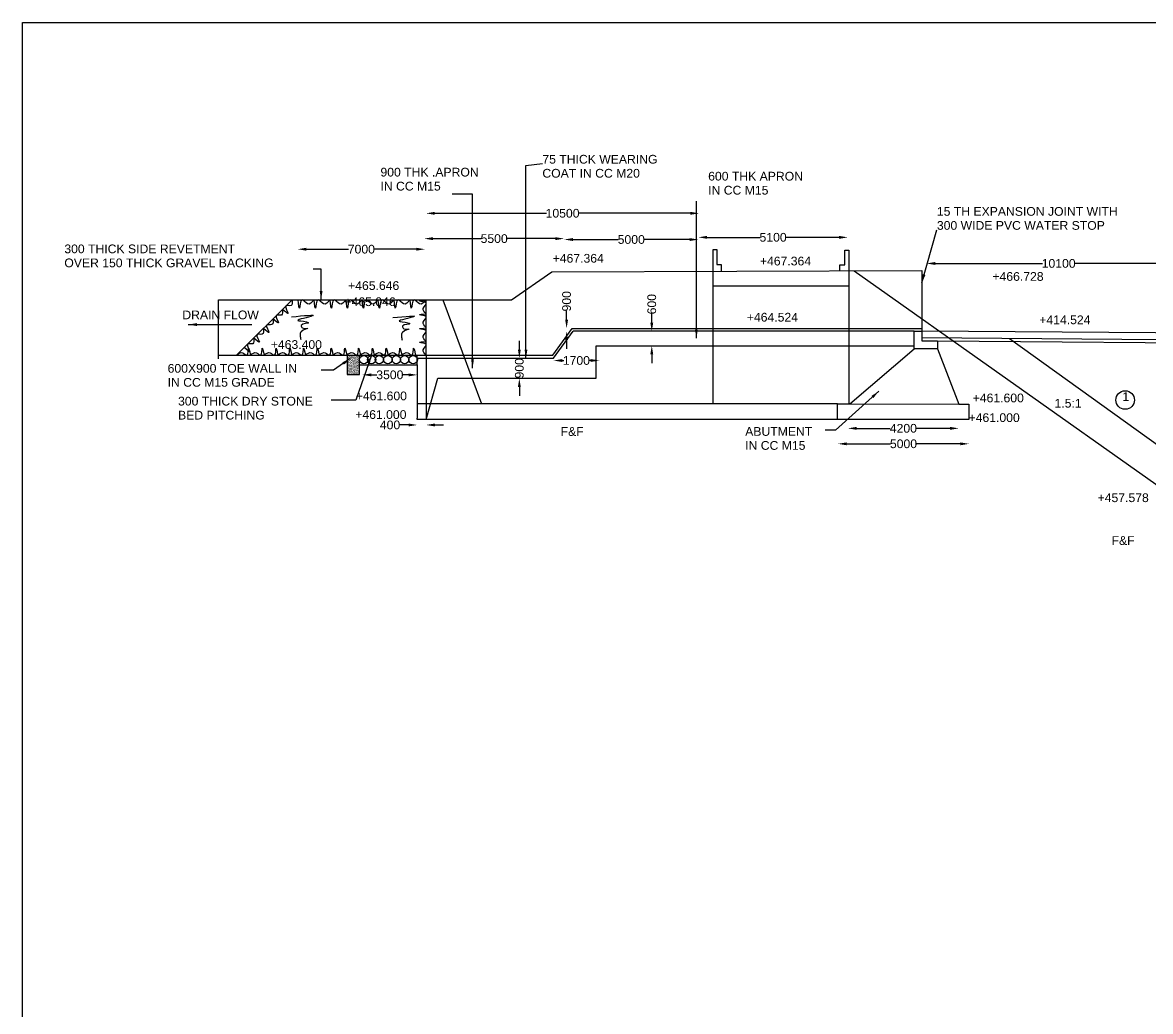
# Model space of a CAD drawing. Header units: millimetres. Extents: x 2520039 to 2670127, y 44348733 to 44450860.
# Drawn here: x 2520039 to 2558818, y 44416847 to 44450860 of the extents above; entities that cross this region are included whole.
import ezdxf

# ---------------------------------------------------------------- set-up
doc = ezdxf.new("R2010")
doc.units = ezdxf.units.MM
doc.header["$MEASUREMENT"] = 0
for name, color, linetype in [('DIMENSION', 7, 'Continuous'), ('DRAWING', 2, 'Continuous'), ('TEXT', 7, 'Continuous')]:
    doc.layers.add(name, color=color, linetype=linetype)
doc.styles.get("Standard").update_dxf_attribs({"font": 'arial.ttf', "height": 300})
doc.dimstyles.get("Standard").update_dxf_attribs({"dimtxt": 300, "dimasz": 300, "dimexe": 0.18, "dimexo": 0.0625, "dimgap": 0.09, "dimtad": 0, "dimdec": 0, "dimzin": 0, "dimdsep": 46, "dimtxsty": 'Standard', "dimcen": 0.09, "dimse1": 1, "dimse2": 1, "dimadec": 0, "dimazin": 0, "dimtfac": 1, "dimtdec": 0, "dimtofl": 0, "dimtmove": 0, "dimatfit": 3, "dimfxl": 1, "dimtolj": 1, "dimtzin": 0, "dimarcsym": 0})

# ---------------------------------------------------------------- blocks, each defined once
blk = doc.blocks.new('*D53')
at = {"layer": 'Defpoints', "color": 0, "transparency": 16777216}
for p in [(2529499, 44443054), (2533877, 44443064), (2533877, 44443054)]:
    blk.add_point(p, dxfattribs=at)
at = {"layer": 'DIMENSION', "color": 0, "lineweight": -2, "transparency": 16777216}
for p, q in [((2529799, 44443064), (2531242, 44443064)), ((2533577, 44443064), (2532134, 44443064))]:
    blk.add_line(p, q, dxfattribs=at)
at = {"layer": 'DIMENSION', "color": 0, "transparency": 16777216}
for points in [[(2529799, 44443114), (2529799, 44443014), (2529499, 44443064)], [(2533577, 44443114), (2533577, 44443014), (2533877, 44443064)]]:
    blk.add_solid(points, dxfattribs=at)
at = {"layer": 'DIMENSION', "color": 0, "transparency": 16777216, "insert": (2531688, 44443064), "char_height": 300, "attachment_point": 5}
blk.add_mtext('\\A1;7000', dxfattribs=at)
blk = doc.blocks.new('*D54')
at = {"layer": 'Defpoints', "color": 0, "transparency": 16777216}
for p in [(2533847, 44443394), (2538661, 44443428), (2538661, 44443394)]:
    blk.add_point(p, dxfattribs=at)
at = {"layer": 'DIMENSION', "color": 0, "lineweight": -2, "transparency": 16777216}
for p, q in [((2534147, 44443428), (2535806, 44443428)), ((2538361, 44443428), (2536701, 44443428))]:
    blk.add_line(p, q, dxfattribs=at)
at = {"layer": 'DIMENSION', "color": 0, "transparency": 16777216}
for points in [[(2534147, 44443478), (2534147, 44443378), (2533847, 44443428)], [(2538361, 44443478), (2538361, 44443378), (2538661, 44443428)]]:
    blk.add_solid(points, dxfattribs=at)
at = {"layer": 'DIMENSION', "color": 0, "transparency": 16777216, "insert": (2536254, 44443428), "char_height": 300, "attachment_point": 5}
blk.add_mtext('\\A1;5500', dxfattribs=at)
blk = doc.blocks.new('*D55')
at = {"layer": 'Defpoints', "color": 0, "transparency": 16777216}
for p in [(2533911, 44444045), (2543299, 44444299), (2543299, 44444045)]:
    blk.add_point(p, dxfattribs=at)
at = {"layer": 'DIMENSION', "color": 0, "lineweight": -2, "transparency": 16777216}
for p, q in [((2534211, 44444299), (2538055, 44444299)), ((2542999, 44444299), (2539155, 44444299))]:
    blk.add_line(p, q, dxfattribs=at)
at = {"layer": 'DIMENSION', "color": 0, "transparency": 16777216}
for points in [[(2534211, 44444349), (2534211, 44444249), (2533911, 44444299)], [(2542999, 44444349), (2542999, 44444249), (2543299, 44444299)]]:
    blk.add_solid(points, dxfattribs=at)
at = {"layer": 'DIMENSION', "color": 0, "transparency": 16777216, "insert": (2538605, 44444299), "char_height": 300, "attachment_point": 5}
blk.add_mtext('\\A1;10500', dxfattribs=at)
blk = doc.blocks.new('*D56')
at = {"layer": 'Defpoints', "color": 0, "transparency": 16777216}
for p in [(2538661, 44443428), (2538661, 44443397), (2543274, 44443378)]:
    blk.add_point(p, dxfattribs=at)
at = {"layer": 'DIMENSION', "color": 0, "lineweight": -2, "transparency": 16777216}
for p, q in [((2538961, 44443397), (2540520, 44443397)), ((2542974, 44443397), (2541415, 44443397))]:
    blk.add_line(p, q, dxfattribs=at)
at = {"layer": 'DIMENSION', "color": 0, "transparency": 16777216}
for points in [[(2538961, 44443447), (2538961, 44443347), (2538661, 44443397)], [(2542974, 44443447), (2542974, 44443347), (2543274, 44443397)]]:
    blk.add_solid(points, dxfattribs=at)
at = {"layer": 'DIMENSION', "color": 0, "transparency": 16777216, "insert": (2540967, 44443397), "char_height": 300, "attachment_point": 5}
blk.add_mtext('\\A1;5000', dxfattribs=at)
blk = doc.blocks.new('*D57')
at = {"layer": 'Defpoints', "color": 0, "transparency": 16777216}
for p in [(2543274, 44443397), (2548414, 44443472), (2548414, 44443465)]:
    blk.add_point(p, dxfattribs=at)
at = {"layer": 'DIMENSION', "color": 0, "lineweight": -2, "transparency": 16777216}
for p, q in [((2543574, 44443472), (2545396, 44443472)), ((2548114, 44443472), (2546291, 44443472))]:
    blk.add_line(p, q, dxfattribs=at)
at = {"layer": 'DIMENSION', "color": 0, "transparency": 16777216}
for points in [[(2543574, 44443522), (2543574, 44443422), (2543274, 44443472)], [(2548114, 44443522), (2548114, 44443422), (2548414, 44443472)]]:
    blk.add_solid(points, dxfattribs=at)
at = {"layer": 'DIMENSION', "color": 0, "transparency": 16777216, "insert": (2545844, 44443472), "char_height": 300, "attachment_point": 5}
blk.add_mtext('\\A1;5100', dxfattribs=at)
blk = doc.blocks.new('*D58')
at = {"layer": 'Defpoints', "color": 0, "transparency": 16777216}
for p in [(2538295, 44439312), (2539868, 44439236), (2539868, 44439233)]:
    blk.add_point(p, dxfattribs=at)
at = {"layer": 'DIMENSION', "color": 0, "lineweight": -2, "transparency": 16777216}
for p, q in [((2538595, 44439236), (2538648, 44439236)), ((2539568, 44439236), (2539515, 44439236))]:
    blk.add_line(p, q, dxfattribs=at)
at = {"layer": 'DIMENSION', "color": 0, "transparency": 16777216}
for points in [[(2538595, 44439286), (2538595, 44439186), (2538295, 44439236)], [(2539568, 44439286), (2539568, 44439186), (2539868, 44439236)]]:
    blk.add_solid(points, dxfattribs=at)
at = {"layer": 'DIMENSION', "color": 0, "transparency": 16777216, "insert": (2539081, 44439236), "char_height": 300, "attachment_point": 5}
blk.add_mtext('\\A1;1700', dxfattribs=at)
blk = doc.blocks.new('*D59')
at = {"layer": 'Defpoints', "color": 0, "transparency": 16777216}
for p in [(2531725, 44438742), (2531725, 44438678), (2533610, 44438678)]:
    blk.add_point(p, dxfattribs=at)
at = {"layer": 'DIMENSION', "color": 0, "lineweight": -2, "transparency": 16777216}
for p, q in [((2532025, 44438742), (2532220, 44438742)), ((2533310, 44438742), (2533115, 44438742))]:
    blk.add_line(p, q, dxfattribs=at)
at = {"layer": 'DIMENSION', "color": 0, "transparency": 16777216}
for points in [[(2532025, 44438792), (2532025, 44438692), (2531725, 44438742)], [(2533310, 44438792), (2533310, 44438692), (2533610, 44438742)]]:
    blk.add_solid(points, dxfattribs=at)
at = {"layer": 'DIMENSION', "color": 0, "transparency": 16777216, "insert": (2532667, 44438742), "char_height": 300, "attachment_point": 5}
blk.add_mtext('\\A1;3500', dxfattribs=at)
blk = doc.blocks.new('*D60')
at = {"layer": 'Defpoints', "color": 0, "transparency": 16777216}
for p in [(2537120, 44439312), (2537120, 44439312), (2537040, 44438623)]:
    blk.add_point(p, dxfattribs=at)
at = {"layer": 'DIMENSION', "color": 0, "lineweight": -2, "transparency": 16777216}
for p, q in [((2537120, 44439612), (2537120, 44439912)), ((2537120, 44438323), (2537120, 44438023))]:
    blk.add_line(p, q, dxfattribs=at)
at = {"layer": 'DIMENSION', "color": 0, "transparency": 16777216}
for points in [[(2537070, 44439612), (2537170, 44439612), (2537120, 44439312)], [(2537070, 44438323), (2537170, 44438323), (2537120, 44438623)]]:
    blk.add_solid(points, dxfattribs=at)
at = {"layer": 'DIMENSION', "color": 0, "transparency": 16777216, "insert": (2537120, 44438968), "char_height": 300, "attachment_point": 5, "rotation": 90}
blk.add_mtext('\\A1;900', dxfattribs=at)
blk = doc.blocks.new('*D61')
at = {"layer": 'Defpoints', "color": 0, "transparency": 16777216}
for p in [(2538745, 44440342), (2538935, 44440342), (2539786, 44440242)]:
    blk.add_point(p, dxfattribs=at)
at = {"layer": 'DIMENSION', "color": 0, "lineweight": -2, "transparency": 16777216}
for p, q in [((2538745, 44440642), (2538745, 44440942)), ((2538745, 44439942), (2538745, 44439642))]:
    blk.add_line(p, q, dxfattribs=at)
at = {"layer": 'DIMENSION', "color": 0, "transparency": 16777216}
for points in [[(2538695, 44440642), (2538795, 44440642), (2538745, 44440342)], [(2538695, 44439942), (2538795, 44439942), (2538745, 44440242)]]:
    blk.add_solid(points, dxfattribs=at)
at = {"layer": 'DIMENSION', "color": 0, "transparency": 16777216, "insert": (2538745, 44441273), "char_height": 300, "attachment_point": 5, "rotation": 90}
blk.add_mtext('\\A1;900', dxfattribs=at)
blk = doc.blocks.new('*D62')
at = {"layer": 'Defpoints', "color": 0, "transparency": 16777216}
for p in [(2541510, 44440242), (2541673, 44440242), (2541510, 44439745)]:
    blk.add_point(p, dxfattribs=at)
at = {"layer": 'DIMENSION', "color": 0, "lineweight": -2, "transparency": 16777216}
for p, q in [((2541673, 44440542), (2541673, 44440842)), ((2541673, 44439445), (2541673, 44439145))]:
    blk.add_line(p, q, dxfattribs=at)
at = {"layer": 'DIMENSION', "color": 0, "transparency": 16777216}
for points in [[(2541623, 44440542), (2541723, 44440542), (2541673, 44440242)], [(2541623, 44439445), (2541723, 44439445), (2541673, 44439745)]]:
    blk.add_solid(points, dxfattribs=at)
at = {"layer": 'DIMENSION', "color": 0, "transparency": 16777216, "insert": (2541673, 44441174), "char_height": 300, "attachment_point": 5, "rotation": 90}
blk.add_mtext('\\A1;600', dxfattribs=at)
blk = doc.blocks.new('*D63')
at = {"layer": 'Defpoints', "color": 0, "transparency": 16777216}
for p in [(2533610, 44437209), (2533610, 44437019), (2533917, 44437230)]:
    blk.add_point(p, dxfattribs=at)
at = {"layer": 'DIMENSION', "color": 0, "lineweight": -2, "transparency": 16777216}
for p, q in [((2533310, 44437019), (2533010, 44437019)), ((2534217, 44437019), (2534517, 44437019))]:
    blk.add_line(p, q, dxfattribs=at)
at = {"layer": 'DIMENSION', "color": 0, "transparency": 16777216}
for points in [[(2533310, 44437069), (2533310, 44436969), (2533610, 44437019)], [(2534217, 44437069), (2534217, 44436969), (2533917, 44437019)]]:
    blk.add_solid(points, dxfattribs=at)
at = {"layer": 'DIMENSION', "color": 0, "transparency": 16777216, "insert": (2532673, 44437019), "char_height": 300, "attachment_point": 5}
blk.add_mtext('\\A1;400', dxfattribs=at)
blk = doc.blocks.new('*D64')
at = {"layer": 'Defpoints', "color": 0, "transparency": 16777216}
for p in [(2548415, 44436902), (2548415, 44436902), (2552231, 44436902)]:
    blk.add_point(p, dxfattribs=at)
at = {"layer": 'DIMENSION', "color": 0, "lineweight": -2, "transparency": 16777216}
for p, q in [((2548715, 44436902), (2549870, 44436902)), ((2551931, 44436902), (2550777, 44436902))]:
    blk.add_line(p, q, dxfattribs=at)
at = {"layer": 'DIMENSION', "color": 0, "transparency": 16777216}
for points in [[(2548715, 44436952), (2548715, 44436852), (2548415, 44436902)], [(2551931, 44436952), (2551931, 44436852), (2552231, 44436902)]]:
    blk.add_solid(points, dxfattribs=at)
at = {"layer": 'DIMENSION', "color": 0, "transparency": 16777216, "insert": (2550323, 44436902), "char_height": 300, "attachment_point": 5}
blk.add_mtext('\\A1;4200', dxfattribs=at)
blk = doc.blocks.new('*D65')
at = {"layer": 'Defpoints', "color": 0, "transparency": 16777216}
for p in [(2548077, 44436370), (2548077, 44436310), (2552577, 44436310)]:
    blk.add_point(p, dxfattribs=at)
at = {"layer": 'DIMENSION', "color": 0, "lineweight": -2, "transparency": 16777216}
for p, q in [((2548377, 44436370), (2549880, 44436370)), ((2552277, 44436370), (2550775, 44436370))]:
    blk.add_line(p, q, dxfattribs=at)
at = {"layer": 'DIMENSION', "color": 0, "transparency": 16777216}
for points in [[(2548377, 44436420), (2548377, 44436320), (2548077, 44436370)], [(2552277, 44436420), (2552277, 44436320), (2552577, 44436370)]]:
    blk.add_solid(points, dxfattribs=at)
at = {"layer": 'DIMENSION', "color": 0, "transparency": 16777216, "insert": (2550327, 44436370), "char_height": 300, "attachment_point": 5}
blk.add_mtext('\\A1;5000', dxfattribs=at)
blk = doc.blocks.new('*D66')
at = {"layer": 'Defpoints', "color": 0, "transparency": 16777216}
for p in [(2551120, 44442586), (2560204, 44442574), (2560204, 44442501)]:
    blk.add_point(p, dxfattribs=at)
at = {"layer": 'DIMENSION', "color": 0, "lineweight": -2, "transparency": 16777216}
for p, q in [((2551420, 44442574), (2555112, 44442574)), ((2559904, 44442574), (2556212, 44442574))]:
    blk.add_line(p, q, dxfattribs=at)
at = {"layer": 'DIMENSION', "color": 0, "transparency": 16777216}
for points in [[(2551420, 44442624), (2551420, 44442524), (2551120, 44442574)], [(2559904, 44442624), (2559904, 44442524), (2560204, 44442574)]]:
    blk.add_solid(points, dxfattribs=at)
at = {"layer": 'DIMENSION', "color": 0, "transparency": 16777216, "insert": (2555662, 44442574), "char_height": 300, "attachment_point": 5}
blk.add_mtext('\\A1;10100', dxfattribs=at)

msp = doc.modelspace()

# ---------------------------------------------------------------- hatches: boundary and pattern name
at = {"layer": 'DIMENSION'}
h = msp.add_hatch(dxfattribs=at)
h.set_pattern_fill('AR-SAND', color=256, scale=20, style=0)
h.set_pattern_definition([(37.5, (0, 0), (-1.259867162, 38.53647538), [0, -30.4, 0, -34, 0, -32.5]), (7.5, (0, 0), (35.395534105, 56.442921305), [0, -16.4, 0, -27.4, 0, -10.5]), (327.5, (-24.6, 0), (62.282837235, 0.11318107), [0, -10, 0, -36, 0, -47]), (317.5, (-24.6, 0), (60.12253209, 17.5535113), [0, -5, 0, -23.6, 0, -27])])
edge = h.paths.add_edge_path()
edge.add_line((2531623, 44439422.9), (2531542.3, 44439422.9))
edge.add_spline(control_points=[(2531542.3, 44439422.9), (2531536.2, 44439420.5), (2531529.2, 44439420.7), (2531521.5, 44439422.9)], knot_values=[359.3134418, 359.3134418, 359.3134418, 359.3134418, 389.9547703, 389.9547703, 389.9547703, 389.9547703], degree=3, periodic=0)
edge.add_line((2531521.5, 44439422.9), (2531194.8, 44439422.9))
edge.add_line((2531194.8, 44439422.9), (2531194.8, 44438756.9))
edge.add_line((2531194.8, 44438756.9), (2531623, 44438756.9))
edge.add_line((2531623, 44438756.9), (2531623, 44439422.9))

# ---------------------------------------------------------------- linework, layer by layer
at = {"layer": 'DIMENSION', "color": 0}
msp.add_lwpolyline([(2669447.8, 44348850.6), (2520038.8, 44348850.6), (2520038.8, 44450860.4), (2669447.8, 44450860.4)], close=True, dxfattribs=at)
at = {"layer": 'DIMENSION'}
for centre, radius in [((2531771.5, 44439265.3), 145.3), ((2532041.1, 44439265.3), 145.3), ((2532304.6, 44439265.3), 145.3), ((2532597.4, 44439265.3), 145.3), ((2532888.1, 44439265.3), 145.3), ((2533175.9, 44439265.3), 145.3), ((2533468, 44439265.3), 145.3), ((2557948.7, 44437876.8), 318.5)]:
    msp.add_circle(centre, radius, dxfattribs=at)
for points in [[(2529304.5, 44441324.7), (2529269.4, 44441128.2), (2529089.9, 44441110.6), (2529169.5, 44440861.3), (2528975.2, 44440996.1)], [(2530068.8, 44441324.7), (2529839.3, 44441182), (2529649.5, 44441324.7), (2529557, 44441037.4), (2529519, 44441324.7)], [(2530618.5, 44441324.7), (2530389.1, 44441182), (2530199.2, 44441324.7), (2530106.7, 44441037.4), (2530068.8, 44441324.7)], [(2531168.2, 44441324.7), (2530938.8, 44441182), (2530749, 44441324.7), (2530656.4, 44441037.4), (2530618.5, 44441324.7)], [(2531717.9, 44441324.7), (2531488.5, 44441182), (2531298.7, 44441324.7), (2531206.2, 44441037.4), (2531168.2, 44441324.7)], [(2532267.7, 44441324.7), (2532038.3, 44441182), (2531848.4, 44441324.7), (2531755.9, 44441037.4), (2531717.9, 44441324.7)], [(2532817.4, 44441324.7), (2532588, 44441182), (2532398.2, 44441324.7), (2532305.6, 44441037.4), (2532267.7, 44441324.7)], [(2533367.1, 44441324.7), (2533137.7, 44441182), (2532947.9, 44441324.7), (2532855.4, 44441037.4), (2532817.4, 44441324.7)], [(2533916.9, 44441324.7), (2533687.5, 44441182), (2533497.6, 44441324.7), (2533405.1, 44441037.4), (2533367.1, 44441324.7)], [(2533916.9, 44440842.2), (2533814.8, 44441027.6), (2533916.9, 44441208.5), (2533689.1, 44441277.1), (2533916.9, 44441310.6)], [(2528975.2, 44440996.1), (2528940, 44440799.6), (2528760.6, 44440782), (2528840.2, 44440532.7), (2528645.8, 44440667.5)], [(2533916.9, 44440373.8), (2533814.8, 44440559.3), (2533916.9, 44440740.1), (2533689.1, 44440808.7), (2533916.9, 44440842.2)], [(2528645.8, 44440667.5), (2528610.7, 44440471), (2528431.2, 44440453.4), (2528510.8, 44440204.1), (2528316.5, 44440338.9)], [(2529287.7, 44440739.2), (2529998.4, 44440767.2), (2529498, 44440613.8), (2529805.2, 44440561.8), (2529872.1, 44440532.1), (2529619.4, 44440443), (2529666.5, 44440356.3), (2529852.3, 44440346.4), (2529616.9, 44440227.6), (2529584.7, 44440101.4), (2529602, 44439956.7)], [(2532772.5, 44440714.2), (2533483.2, 44440742.2), (2532982.8, 44440588.8), (2533289.9, 44440536.8), (2533356.8, 44440507.1), (2533104.2, 44440418), (2533151.2, 44440331.3), (2533337, 44440321.4), (2533101.7, 44440202.6), (2533069.5, 44440076.4), (2533086.8, 44439931.7)], [(2528316.5, 44440338.9), (2528281.3, 44440142.4), (2528101.9, 44440124.8), (2528181.5, 44439875.5), (2527987.1, 44440010.3)], [(2533916.9, 44439891.3), (2533814.8, 44440076.8), (2533916.9, 44440257.6), (2533689.1, 44440326.2), (2533916.9, 44440359.7)], [(2527398.4, 44439422.9), (2527608.5, 44439498.4), (2527757.2, 44439422.9), (2527806.7, 44439658.4), (2527871.5, 44439422.9)], [(2527987.1, 44440010.3), (2527952, 44439813.8), (2527772.5, 44439796.2), (2527852.1, 44439546.9), (2527657.8, 44439681.7)], [(2527871.5, 44439422.9), (2528081.6, 44439498.4), (2528230.3, 44439422.9), (2528279.9, 44439658.4), (2528344.7, 44439422.9)], [(2528344.7, 44439422.9), (2528554.8, 44439498.4), (2528703.4, 44439422.9), (2528753, 44439658.4), (2528817.8, 44439422.9)], [(2528817.8, 44439422.9), (2529027.9, 44439498.4), (2529176.6, 44439422.9), (2529226.1, 44439658.4), (2529290.9, 44439422.9)], [(2529290.9, 44439422.9), (2529501, 44439498.4), (2529649.7, 44439422.9), (2529699.3, 44439658.4), (2529764.1, 44439422.9)], [(2529764.1, 44439422.9), (2529974.2, 44439498.4), (2530122.9, 44439422.9), (2530172.4, 44439658.4), (2530237.2, 44439422.9)], [(2530237.2, 44439422.9), (2530447.3, 44439498.4), (2530596, 44439422.9), (2530645.6, 44439658.4), (2530710.4, 44439422.9)], [(2530710.4, 44439422.9), (2530920.5, 44439498.4), (2531069.1, 44439422.9), (2531118.7, 44439658.4), (2531183.5, 44439422.9)], [(2531183.5, 44439422.9), (2531393.6, 44439498.4), (2531542.3, 44439422.9), (2531591.8, 44439658.4), (2531656.7, 44439422.9)], [(2531656.7, 44439422.9), (2531866.7, 44439498.4), (2532015.4, 44439422.9), (2532065, 44439658.4), (2532129.8, 44439422.9)], [(2532129.8, 44439422.9), (2532339.9, 44439498.4), (2532488.6, 44439422.9), (2532538.1, 44439658.4), (2532602.9, 44439422.9)], [(2532602.9, 44439422.9), (2532813, 44439498.4), (2532961.7, 44439422.9), (2533011.3, 44439658.4), (2533076.1, 44439422.9)], [(2533076.1, 44439422.9), (2533286.2, 44439498.4), (2533434.8, 44439422.9), (2533484.4, 44439658.4), (2533549.2, 44439422.9)], [(2533916.9, 44439422.9), (2533814.8, 44439608.4), (2533916.9, 44439789.2), (2533689.1, 44439857.8), (2533916.9, 44439891.3)]]:
    msp.add_spline(points, degree=3, dxfattribs=at)
at = {"layer": 'DRAWING', "color": 0}
for points in [[(2543779.9, 44442303.6), (2543779.9, 44443059.6), (2543906.6, 44443059.6), (2543906.6, 44442544), (2544062, 44442544), (2544062.9, 44442304.7)], [(2548142.4, 44442320.7), (2548142.4, 44442521.4), (2548306.8, 44442521.4), (2548306.8, 44443031.6), (2548444.3, 44443031.6), (2548447, 44442321.9)], [(2526772.3, 44439299.1), (2526772.3, 44441324.7), (2536844.7, 44441324.7), (2538237, 44442281.9), (2550955, 44442331.7), (2550955, 44440022.5)], [(2543781, 44437749.2), (2543779.9, 44442303.6)], [(2548447, 44442321.9), (2548447, 44437749.2)], [(2548632.8, 44442322.6), (2559197.8, 44434846.7), (2561792.1, 44434846.7), (2565886.4, 44430711.9), (2583188, 44430711.9), (2587090, 44434590.9), (2589667.1, 44434590.9), (2600635.4, 44442159.4)], [(2543780, 44441804.4), (2548447, 44441804.4)], [(2526772.3, 44439422.9), (2533916.9, 44439422.9), (2533916.9, 44441324.7)], [(2527398.4, 44439422.9), (2529304.5, 44441324.7)], [(2534490.1, 44441324.7), (2535823.3, 44437749.2)], [(2533610, 44439312.4), (2538294.8, 44439312.4), (2538964.7, 44440242.4)], [(2533916.9, 44439422.9), (2538275.7, 44439422.9), (2538935.2, 44440342.1), (2550955, 44440342.1)], [(2550697.5, 44440242.4), (2538964.7, 44440242.4)], [(2550955.9, 44439912.6), (2551495.9, 44439912.6), (2551495.9, 44439640.5), (2550697.5, 44439640.5), (2550697.5, 44440242.4), (2550955, 44440242.4)], [(2597552.4, 44439913.4), (2550955, 44440242.4)], [(2533916.9, 44437209.5), (2534322.2, 44438623.1), (2539757.7, 44438623.1), (2539757.7, 44439746.4), (2550697.5, 44439738.9)], [(2550955, 44440022.5), (2597756.6, 44439632.1)], [(2550955.9, 44440022.5), (2550955.9, 44439912.6)], [(2551495.9, 44439912.6), (2597196.5, 44439545.5)], [(2553968.2, 44439997.3), (2561135.7, 44434846.7)], [(2531194.8, 44439422.9), (2531194.8, 44438756.9), (2531623, 44438756.9), (2531623, 44439422.9)], [(2531623, 44439089.9), (2533610, 44439089.9), (2533610, 44439422.9)], [(2533916.9, 44439422.9), (2533916.9, 44437209.5)], [(2551495.9, 44439640.5), (2552228.3, 44437737.6), (2552573.3, 44437737.6), (2552573.3, 44437209.5), (2548059.4, 44437209.5), (2548059.4, 44437749.2), (2548477.1, 44437749.2), (2550697.5, 44439640.5)], [(2533610, 44439089.9), (2533610, 44437249.6)], [(2548059.4, 44437749.2), (2533610, 44437749.2)], [(2548477.1, 44437749.2), (2552228.3, 44437737.6)], [(2548059.4, 44437209.5), (2533610, 44437209.5), (2533610, 44437249.6)]]:
    msp.add_lwpolyline(points, dxfattribs=at)

# ---------------------------------------------------------------- texts
at = {"layer": 'TEXT', "color": 0}
for s, p in [('75 THICK WEARING ', (2537911.2, 44446008.4)), ('900 THK .APRON ', (2532344.1, 44445564.9)), ('COAT IN CC M20', (2537911.2, 44445526.5)), ('600 THK APRON ', (2543611.8, 44445425.9)), ('IN CC M15', (2532344.1, 44445083)), ('IN CC M15', (2543611.8, 44444944)), ('15 TH EXPANSION JOINT WITH ', (2551475.9, 44444214.8)), ('300 WIDE PVC WATER STOP ', (2551475.9, 44443732.9)), ('300 THICK SIDE REVETMENT ', (2521475.2, 44442925.7)), ('+467.364', (2538264.8, 44442601.8)), ('+467.364', (2545390.6, 44442506.9)), ('OVER 150 THICK GRAVEL BACKING ', (2521475.2, 44442443.8)), ('+466.728', (2553384.8, 44441977)), ('+465.646', (2531231.5, 44441663.2)), ('+465.046', (2531106.8, 44441109)), ('DRAIN FLOW', (2525532.8, 44440654.7)), ('+464.524', (2544941, 44440575.9)), ('+414.524', (2554996.4, 44440485.7)), ('+463.400', (2528573.1, 44439635.7)), ('600X900 TOE WALL IN ', (2525027, 44438816.6)), ('IN CC M15 GRADE ', (2525027, 44438334.6)), ('+461.600', (2531495.7, 44437867.9)), ('1', (2557854.3, 44437844.2)), ('300 THICK DRY STONE ', (2525385.4, 44437688.1)), ('+461.600', (2552706, 44437798.2)), ('1.5:1', (2555521, 44437617.1)), ('BED PITCHING ', (2525385.4, 44437206.2)), ('+461.000', (2531479.5, 44437227.2)), ('+461.000', (2552565, 44437120.6)), ('F&F', (2538538.9, 44436644.6)), ('ABUTMENT ', (2544884.7, 44436646.7)), ('IN CC M15', (2544884.7, 44436164.8)), ('+457.578', (2557001.1, 44434365.9)), ('F&F', (2557481.9, 44432894))]:
    msp.add_text(s, height=300, dxfattribs=at).set_placement(p)

# ---------------------------------------------------------------- dimensions: what is measured, and where the dimension line sits
at = {"layer": 'DIMENSION', "color": 0}
for base, p1, p2, text, picture, middle in [((2543299.3, 44444299.3), (2533910.8, 44444044.9), (2543299.3, 44444044.9), '10500', '*D55', (2538605, 44444299.3)), ((2538660.7, 44443427.6), (2533846.7, 44443393.8), (2538660.7, 44443393.8), '5500', '*D54', (2536253.7, 44443427.6)), ((2538660.7, 44443397.4), (2543273.5, 44443378.1), (2538660.7, 44443427.6), '5000', '*D56', (2540967.1, 44443397.4)), ((2548414.1, 44443471.6), (2543273.5, 44443397.4), (2548414.1, 44443465.2), '5100', '*D57', (2545843.8, 44443471.6)), ((2533876.8, 44443064.3), (2529499.5, 44443053.6), (2533876.8, 44443053.6), '7000', '*D53', (2531688.1, 44443064.3)), ((2560204.5, 44442574.5), (2551119.6, 44442585.8), (2560204.5, 44442501.4), '10100', '*D66', (2555662.1, 44442574.5)), ((2539867.7, 44439236.4), (2538294.8, 44439312.4), (2539867.7, 44439233.1), '1700', '*D58', (2539081.2, 44439236.4)), ((2531724.6, 44438742.3), (2533610, 44438677.9), (2531724.6, 44438677.9), '3500', '*D59', (2532667.3, 44438742.3)), ((2533610, 44437018.6), (2533916.9, 44437229.5), (2533610, 44437209.5), '400', '*D63', (2532673, 44437018.6)), ((2548415.2, 44436902.5), (2552231.4, 44436902.5), (2548415.2, 44436902.5), '4200', '*D64', (2550323.3, 44436902.5)), ((2548077.2, 44436369.7), (2552577, 44436309.7), (2548077.2, 44436309.7), '5000', '*D65', (2550327.1, 44436369.7))]:
    dim = msp.add_linear_dim(base=base, p1=p1, p2=p2, text=text, dimstyle='Standard', dxfattribs=at)
    dim.commit()
    dim.dimension.update_dxf_attribs({"geometry": picture, "text_midpoint": middle})
for base, p1, p2, text, picture, middle in [((2538744.8, 44440342.1), (2539785.7, 44440242.4), (2538935.2, 44440342.1), '900', '*D61', (2538744.8, 44441273.1)), ((2541673.3, 44440242.4), (2541510.1, 44439745.2), (2541510.1, 44440242.4), '600', '*D62', (2541673.3, 44441174.2)), ((2537120.2, 44439312.4), (2537039.9, 44438623.1), (2537120.2, 44439312.4), '900', '*D60', (2537120.2, 44438967.7))]:
    dim = msp.add_linear_dim(base=base, p1=p1, p2=p2, angle=90, text=text, dimstyle='Standard', dxfattribs=at)
    dim.commit()
    dim.dimension.update_dxf_attribs({"geometry": picture, "text_midpoint": middle})

# ---------------------------------------------------------------- leaders
for points in [[(2537347.2, 44439312.4), (2537347.2, 44445946.4), (2537911.2, 44446008.4)], [(2535509.8, 44438975.5), (2535509.8, 44444955.6), (2534812.2, 44444955.6)], [(2543207.3, 44440001.1), (2543207.3, 44444717)], [(2550955, 44441904.2), (2551475.9, 44443732.9)], [(2530303.7, 44441324.7), (2530303.7, 44442381), (2530034.7, 44442381)], [(2525733.2, 44440471.8), (2527927, 44440471.8)], [(2531305.9, 44439302.9), (2530731.3, 44438902.5), (2530303.7, 44438902.5)], [(2532030.6, 44439422.9), (2531495.7, 44437867.9), (2530652.9, 44437867.9)], [(2549481.2, 44438181.2), (2547991.2, 44436844.3), (2547634.3, 44436844.3)]]:
    msp.add_leader(points, dimstyle='Standard', override={"dimgap": 0.09, "dimtad": 0}, dxfattribs=at)

doc.saveas('drawing.dxf')
